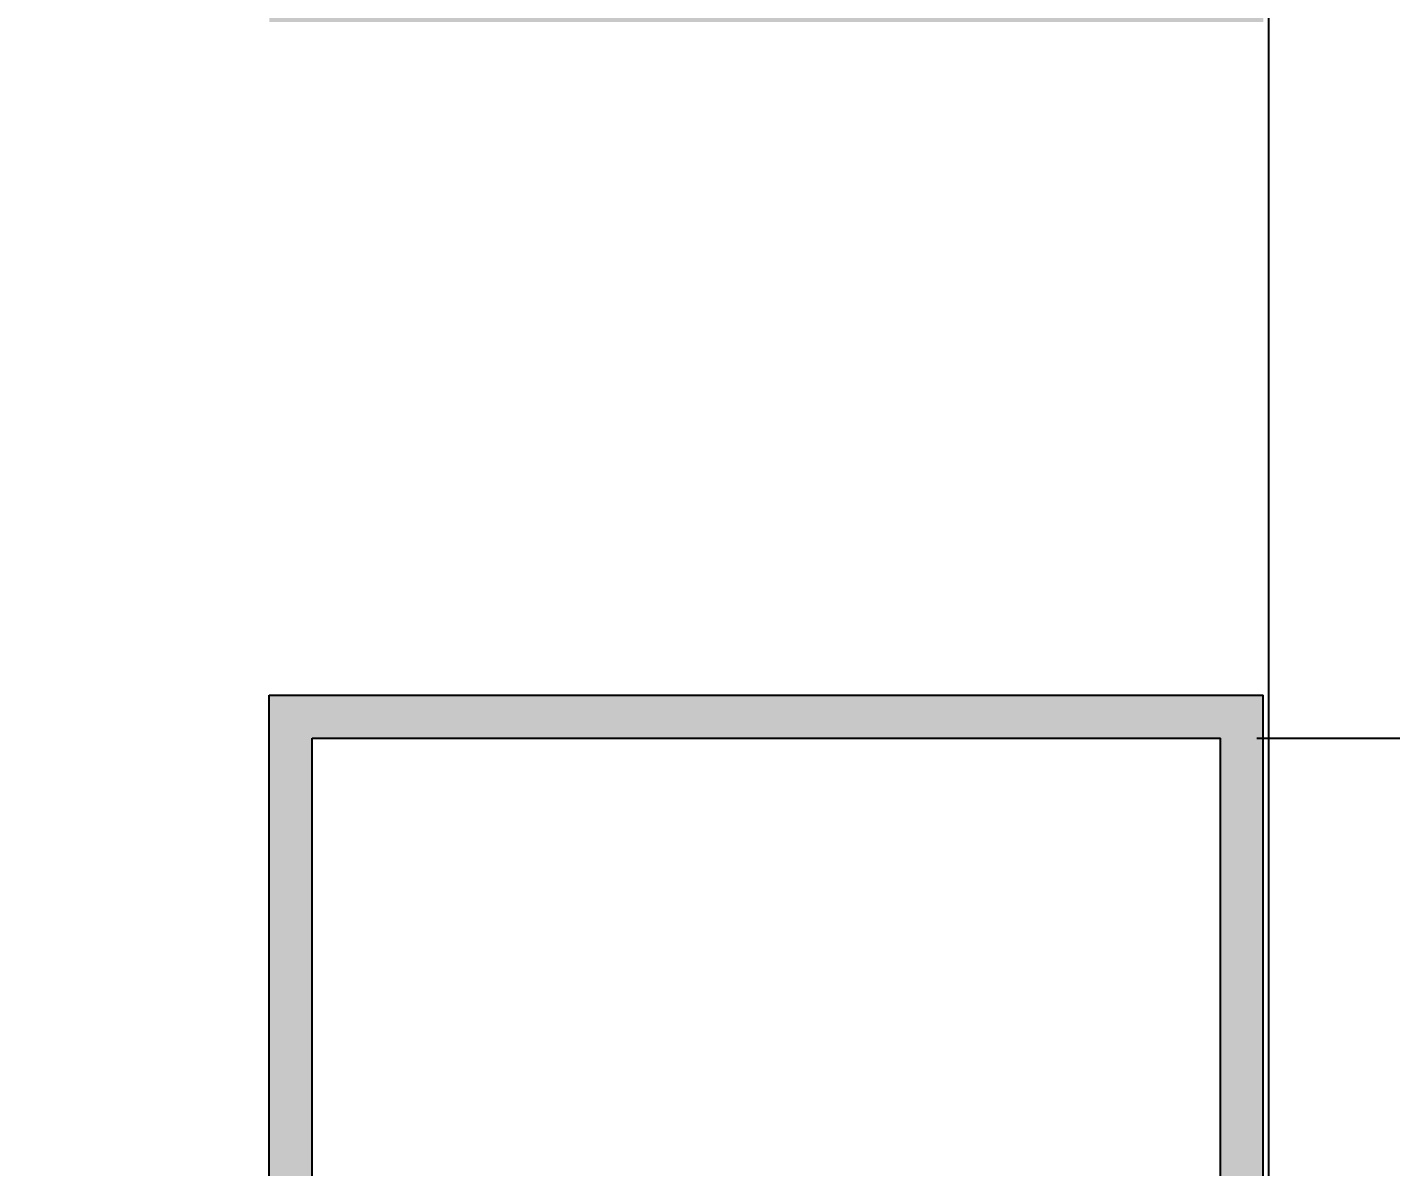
# Model space of a CAD drawing. Header units: inches. Extents: x -24938 to -15053, y -9405 to -790.
# Drawn here: x -21210.1 to -20928.9, y -2652.1 to -2417.2 of the extents above; entities that cross this region are included whole.
import ezdxf

# ---------------------------------------------------------------- set-up
doc = ezdxf.new("R2010")
doc.units = ezdxf.units.IN
doc.layers.add('dimension', color=10, linetype='Continuous')
doc.layers.add('steel', color=90, linetype='Continuous')
doc.styles.get("Standard").update_dxf_attribs({"font": 'arial.ttf', "height": 36})
doc.dimstyles.new('ISO-25', dxfattribs={"dimscale": 12, "dimtxt": 2.5, "dimasz": 2, "dimexe": 1.25, "dimexo": 0.625, "dimtad": 1, "dimdec": 0, "dimlunit": 4, "dimtxsty": 'Standard', "dimblk": 'ARCHTICK', "dimcen": 2.5, "dimadec": 0, "dimazin": 0, "dimtfac": 1, "dimtdec": 0, "dimtmove": 0, "dimatfit": 3, "dimldrblk": 'ARCHTICK', "dimfxl": 1, "dimarcsym": 0})

# ---------------------------------------------------------------- blocks, each defined once
blk = doc.blocks.new('_ArchTick')
at = {"color": 0, "linetype": 'ByBlock', "const_width": 0.15}
blk.add_lwpolyline([(-0.5, -0.5), (0.5, 0.5)], dxfattribs=at)
blk = doc.blocks.new('*D29')
at = {"layer": 'Defpoints', "color": 0, "transparency": 16777216}
for p in [(-20964.03, -2563.71), (-20955.22, -3500.44), (-20512.79, -3500.44)]:
    blk.add_point(p, dxfattribs=at)
at = {"layer": 'dimension', "color": 0, "lineweight": -2, "transparency": 16777216}
for p, q in [((-20956.53, -2563.71), (-20497.79, -2563.71)), ((-20512.79, -2563.71), (-20512.79, -3500.44)), ((-20947.72, -3500.44), (-20497.79, -3500.44))]:
    blk.add_line(p, q, dxfattribs=at)
at = {"layer": 'dimension', "color": 0, "lineweight": -2, "transparency": 16777216, "xscale": 24, "yscale": 24, "zscale": 24}
for p, rotation in [((-20512.79, -2563.71), 90), ((-20512.79, -3500.44), 270)]:
    blk.add_blockref('_ArchTick', p, dxfattribs=dict(at, rotation=rotation))
at = {"layer": 'dimension', "color": 0, "transparency": 16777216, "insert": (-20538.68, -3032.07), "char_height": 36, "attachment_point": 5, "rotation": 90}
blk.add_mtext('78\'-1"', dxfattribs=at)

msp = doc.modelspace()

# ---------------------------------------------------------------- hatches: boundary and pattern name
at = {"layer": 'steel'}
h = msp.add_hatch(color=256, dxfattribs=at)
h.dxf.hatch_style = 1
h.paths.add_polyline_path([(-24004.46, -2563.71), (-23817.11, -2563.71), (-23817.11, -3368.2), (-23808.3, -3368.2), (-23808.3, -2554.89), (-24004.46, -2554.89), (-24013.27, -2554.89), (-24013.27, -3368.2), (-24004.46, -3368.2)])
h.paths.add_polyline_path([(-23808.3, -1837.44), (-23817.11, -1837.44), (-23817.11, -2407.23), (-24004.46, -2407.23), (-24004.46, -1837.44), (-24013.27, -1837.44), (-24013.27, -2416.05), (-23808.3, -2416.05)])
h.paths.add_polyline_path([(-21151.38, -1837.44), (-21160.19, -1837.44), (-21160.19, -2416.05), (-20955.22, -2416.05), (-20955.22, -1837.44), (-20964.03, -1837.44), (-20964.03, -2407.23), (-21151.38, -2407.23)])
h.paths.add_polyline_path([(-20955.22, -2554.89), (-20964.03, -2554.89), (-21160.19, -2554.89), (-21160.19, -3368.2), (-21151.38, -3368.2), (-21151.38, -2563.71), (-20964.03, -2563.71), (-20964.03, -3368.2), (-20955.22, -3368.2)])
h.paths.add_polyline_path([(-20955.22, -3703.04), (-21160.19, -3703.04), (-21160.19, -4281.65), (-21151.38, -4281.65), (-21151.38, -3711.86), (-20964.03, -3711.86), (-20964.03, -4281.65), (-20955.22, -4281.65)])

# ---------------------------------------------------------------- linework, layer by layer
for p, q in [((-21160.19, -2554.89), (-20964.03, -2554.89)), ((-21160.19, -3368.2), (-21160.19, -2554.89)), ((-21151.38, -2563.71), (-20964.03, -2563.71)), ((-21151.38, -3368.2), (-21151.38, -2563.71)), ((-20964.03, -3368.2), (-20964.03, -2563.71))]:
    msp.add_line(p, q)
at = {"layer": 'Defpoints'}
for p, q in [((-20954.11, -1287.17), (-20954.11, -5317.05)), ((-20964.03, -2554.89), (-20955.22, -2554.89)), ((-20955.22, -3368.2), (-20955.22, -2554.89))]:
    msp.add_line(p, q, dxfattribs=at)

# ---------------------------------------------------------------- dimensions: what is measured, and where the dimension line sits
at = {"layer": 'dimension'}
dim = msp.add_linear_dim(base=(-20512.79, -3500.44), p1=(-20964.03, -2563.71), p2=(-20955.22, -3500.44), angle=90, dimstyle='ISO-25', dxfattribs=at)
dim.commit()
dim.dimension.update_dxf_attribs({"geometry": '*D29', "text_midpoint": (-20538.68, -3032.07)})

doc.saveas('drawing.dxf')
